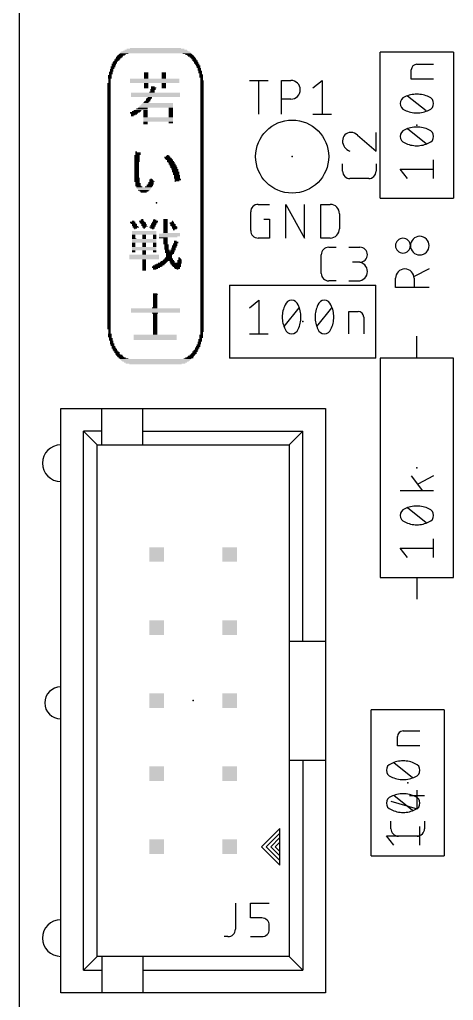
# Model space of a CAD drawing. Extents: x -7.6 to 60.9, y -11.6 to 79.9.
# Drawn here: x 0 to 15.08, y 8.15 to 42.25 of the extents above; entities that cross this region are included whole.
import ezdxf

# ---------------------------------------------------------------- set-up
doc = ezdxf.new("R2010")
doc.units = 0
for name, color, linetype in [('20', 30, 'CONTINUOUS'), ('21', 253, 'CONTINUOUS'), ('23', 7, 'CONTINUOUS'), ('25', 253, 'CONTINUOUS'), ('27', 253, 'CONTINUOUS'), ('51', 253, 'CONTINUOUS')]:
    doc.layers.add(name, color=color, linetype=linetype)

# ---------------------------------------------------------------- blocks, each defined once
blk = doc.blocks.new('RECT')
blk.add_solid([(-0.5, -0.5), (0.5, -0.5), (-0.5, 0.5), (0.5, 0.5)])

msp = doc.modelspace()

# ---------------------------------------------------------------- linework, layer by layer
at = {"layer": '20'}
msp.add_line((0, 1), (0, 54), dxfattribs=at)
at = {"layer": '21'}
for p, q in [((12.5412, 36.0363), (12.5412, 41.1163)), ((15.0813, 41.1163), (12.5412, 41.1163)), ((15.0813, 41.1163), (15.0813, 36.0363)), ((8.2942, 35.8255), (8.6837, 35.8255)), ((9.2537, 34.657), (9.2537, 35.8255)), ((9.2537, 35.8255), (9.9029, 34.657)), ((9.9029, 34.657), (9.9029, 35.8255)), ((10.4729, 34.657), (10.4729, 35.8255)), ((10.4729, 35.8255), (10.7975, 35.8255)), ((12.5412, 36.0363), (15.0813, 36.0363)), ((8.0346, 34.9167), (8.0346, 35.5658)), ((11.1221, 35.5009), (11.1221, 34.9816)), ((8.4889, 35.3062), (8.6837, 35.3062)), ((8.6837, 35.3062), (8.6837, 34.657)), ((8.6837, 34.657), (8.2942, 34.657)), ((10.7975, 34.657), (10.4729, 34.657)), ((7.3025, 33.02), (12.3825, 33.02)), ((7.3025, 33.02), (7.3025, 30.48)), ((12.3825, 30.48), (12.3825, 33.02)), ((13.8113, 30.48), (13.8113, 31.242)), ((12.3825, 30.48), (7.3025, 30.48)), ((12.5412, 30.48), (12.5412, 22.86)), ((15.0813, 30.48), (12.5412, 30.48)), ((15.0813, 22.86), (15.0813, 30.48)), ((1.4287, 8.4138), (1.4287, 28.7338)), ((1.4287, 28.7338), (2.8575, 28.7338)), ((2.8575, 28.7338), (4.2862, 28.7338)), ((2.8575, 27.9401), (2.8575, 28.7338)), ((4.2862, 28.7338), (10.6363, 28.7338)), ((4.2862, 27.9401), (4.2862, 28.7338)), ((10.6363, 28.7338), (10.6363, 20.6376)), ((2.2225, 9.2074), (2.2225, 27.9401)), ((2.8575, 27.9401), (2.2225, 27.9401)), ((2.6987, 27.4638), (2.2225, 27.9401)), ((2.8575, 27.4638), (2.8575, 27.9401)), ((4.2862, 27.4638), (4.2862, 27.9401)), ((4.2862, 27.9401), (9.8425, 27.9401)), ((9.3663, 27.4638), (9.8425, 27.9401)), ((9.8425, 20.6376), (9.8425, 27.9401)), ((2.6987, 9.6837), (2.6987, 27.4638)), ((2.6987, 27.4638), (2.8575, 27.4638)), ((2.8575, 27.4638), (4.2862, 27.4638)), ((4.2862, 27.4638), (9.3663, 27.4638)), ((9.3663, 27.4638), (9.3663, 20.6376)), ((12.5412, 22.86), (15.0813, 22.86)), ((13.8113, 22.86), (13.8113, 22.098)), ((9.3663, 20.6376), (9.3663, 16.5099)), ((9.3663, 20.6376), (9.8425, 20.6376)), ((9.8425, 20.6376), (10.6363, 20.6376)), ((10.6363, 20.6376), (10.6363, 16.5099)), ((12.2238, 13.1763), (12.2238, 18.2563)), ((14.7637, 18.2563), (12.2238, 18.2563)), ((14.7637, 18.2563), (14.7637, 13.1763)), ((9.3663, 16.5099), (9.3663, 9.6837)), ((9.3663, 16.5099), (9.8425, 16.5099)), ((9.8425, 16.5099), (10.6363, 16.5099)), ((9.8425, 16.5099), (9.8425, 9.2074)), ((10.6363, 16.5099), (10.6363, 8.4138)), ((9.0487, 14.1288), (8.4137, 13.4938)), ((9.0487, 13.97), (9.0487, 14.1288)), ((9.0487, 13.97), (8.5725, 13.4938)), ((9.0487, 13.8113), (8.7312, 13.4938)), ((9.0487, 13.6524), (8.89, 13.4938)), ((9.0487, 13.8113), (9.0487, 13.97)), ((9.0487, 13.6524), (9.0487, 13.8113)), ((9.0487, 13.335), (9.0487, 13.6524)), ((8.4137, 13.4938), (9.0487, 12.8588)), ((8.5725, 13.4938), (9.0487, 13.0175)), ((8.7312, 13.4938), (9.0487, 13.1763)), ((8.89, 13.4938), (9.0487, 13.335)), ((9.0487, 13.1763), (9.0487, 13.335)), ((9.0487, 13.0175), (9.0487, 13.1763)), ((9.0487, 12.8588), (9.0487, 13.0175)), ((12.2238, 13.1763), (14.7637, 13.1763)), ((2.2225, 9.2074), (2.6987, 9.6837)), ((2.8575, 9.6837), (2.6987, 9.6837)), ((4.2862, 9.6837), (2.8575, 9.6837)), ((2.8575, 9.6837), (2.8575, 9.2074)), ((9.3663, 9.6837), (4.2862, 9.6837)), ((4.2862, 9.6837), (4.2862, 9.2074)), ((9.8425, 9.2074), (9.3663, 9.6837)), ((2.2225, 9.2074), (2.8575, 9.2074)), ((2.8575, 9.2074), (2.8575, 8.4138)), ((4.2862, 9.2074), (4.2862, 8.4138)), ((4.2862, 9.2074), (9.8425, 9.2074)), ((2.8575, 8.4138), (1.4287, 8.4138)), ((4.2862, 8.4138), (2.8575, 8.4138)), ((10.6363, 8.4138), (4.2862, 8.4138))]:
    msp.add_line(p, q, dxfattribs=at)
for centre, radius, start, end in [((8.2942, 35.5658), 0.2596, 90.0007, 180), ((10.7975, 35.5009), 0.3246, 0, 90), ((8.2942, 34.9167), 0.2596, 180, 270), ((10.7975, 34.9816), 0.3246, 269.9994, 0), ((1.4287, 26.8288), 0.635, 90, 270), ((1.4287, 18.4944), 0.5556, 90, 270), ((1.4287, 10.3187), 0.635, 90, 270)]:
    msp.add_arc(centre, radius, start, end, dxfattribs=at)
at = {"layer": '23'}
for p in [(13.8113, 38.5763), (9.4763, 37.4875), (4.7625, 35.8775), (9.8425, 31.75), (13.8113, 26.67), (6.0325, 18.5738), (13.4938, 15.7163)]:
    msp.add_point(p, dxfattribs=at)
at = {"layer": '25'}
for p, q in [((7.987, 40.1354), (8.6362, 40.1354)), ((8.3116, 38.9671), (8.3116, 40.1354)), ((9.1089, 38.9671), (9.1089, 40.1354)), ((9.1089, 40.1354), (9.4334, 40.1354)), ((10.1968, 39.8758), (10.5214, 40.1354)), ((10.5214, 40.1354), (10.5214, 38.9671)), ((9.4334, 39.4863), (9.1089, 39.4863)), ((10.1968, 38.9671), (10.846, 38.9671)), ((11.7463, 38.2296), (12.3955, 37.6779)), ((12.3955, 37.6779), (12.3955, 38.327)), ((11.2271, 36.9817), (11.2271, 37.2413)), ((12.3955, 37.2413), (12.3955, 36.9817)), ((12.1358, 36.7221), (11.4867, 36.7221)), ((10.7479, 34.3342), (11.0076, 34.3342)), ((11.4441, 34.3342), (11.8336, 34.3342)), ((10.4883, 33.4254), (10.4883, 34.0746)), ((11.8336, 33.8149), (11.5739, 33.8149)), ((14.2367, 33.5798), (13.7174, 33.3202)), ((11.0076, 33.1658), (10.7479, 33.1658)), ((11.4441, 33.1658), (11.7687, 33.1658)), ((13.0683, 32.9307), (13.0683, 33.2553)), ((13.7174, 33.2553), (13.7174, 32.9307)), ((14.2367, 32.9307), (13.0683, 32.9307)), ((13.8183, 14.8179), (13.8183, 15.467)), ((12.9096, 15.0775), (13.8183, 14.8179)), ((13.5587, 15.2722), (14.078, 15.2722)), ((12.9096, 14.1217), (12.9096, 14.3813)), ((14.078, 14.3813), (14.078, 14.1217)), ((13.8183, 13.862), (13.1692, 13.862)), ((7.5041, 11.538), (7.5041, 10.6292)), ((8.0314, 11.0187), (8.0314, 11.538)), ((8.0314, 11.538), (8.6805, 11.538)), ((8.4209, 11.0187), (8.0314, 11.0187)), ((8.6805, 10.6292), (8.6805, 10.759)), ((7.2444, 10.3696), (7.1146, 10.3696)), ((8.0314, 10.3696), (8.4209, 10.3696))]:
    msp.add_line(p, q, dxfattribs=at)
msp.add_circle((9.4763, 37.4875), 1.27, dxfattribs=at)
for centre, radius, start, end in [((9.4334, 39.8109), 0.3246, 270, 90), ((11.5191, 38.0349), 0.2921, 90, 180), ((11.5191, 38.0132), 0.3137, 43.6034, 90.0002), ((11.6023, 38.0349), 0.3753, 180.0001, 252.0554), ((11.4867, 36.9817), 0.2596, 180.0014, 270), ((12.1358, 36.9817), 0.2596, 270, 0), ((13.3279, 34.3909), 0.2596, 90, 270), ((13.3279, 34.3909), 0.2596, 270, 90), ((13.9121, 34.3909), 0.3246, 90, 270), ((13.9121, 34.3909), 0.3246, 270, 90), ((10.7479, 34.0746), 0.2596, 90.0007, 180), ((11.8336, 34.0746), 0.2596, 270, 90), ((11.7687, 33.4904), 0.3246, 270, 90), ((10.7479, 33.4254), 0.2596, 180, 270), ((13.3929, 33.2553), 0.3246, 0, 180), ((13.1692, 14.1217), 0.2596, 180.0014, 270), ((13.8183, 14.1217), 0.2596, 270, 0), ((8.4209, 10.759), 0.2596, 0, 90), ((7.2444, 10.6292), 0.2596, 270, 0), ((8.4209, 10.6292), 0.2596, 270, 0)]:
    msp.add_arc(centre, radius, start, end, dxfattribs=at)
at = {"layer": '27'}
for p, q in [((13.8113, 40.6971), (14.3955, 40.6971)), ((13.6165, 40.1779), (13.6165, 40.5024)), ((14.3955, 40.1779), (13.6165, 40.1779)), ((14.1358, 39.073), (13.4867, 39.5922)), ((14.1358, 37.93), (13.4867, 38.4492)), ((14.3955, 36.7221), (14.3955, 37.3712)), ((13.4867, 36.7221), (13.2271, 37.0466)), ((13.2271, 37.0466), (14.3955, 37.0466)), ((7.9883, 32.2333), (8.3129, 32.493)), ((8.3129, 32.493), (8.3129, 31.3246)), ((9.1962, 31.5842), (9.7155, 32.2333)), ((10.3392, 31.5842), (10.8585, 32.2333)), ((11.4441, 31.3246), (11.4441, 32.1035)), ((11.4441, 32.1035), (11.7687, 32.1035)), ((11.9634, 31.9088), (11.9634, 31.3246)), ((7.9883, 31.3246), (8.6374, 31.3246)), ((13.6165, 26.3914), (14.006, 25.8722)), ((14.3955, 26.3914), (13.8437, 26.0993)), ((14.3955, 25.8722), (13.2271, 25.8722)), ((14.1358, 24.7537), (13.4867, 25.273)), ((13.4867, 23.5458), (13.2271, 23.8704)), ((13.2271, 23.8704), (14.3955, 23.8704)), ((14.3955, 23.5458), (14.3955, 24.1949)), ((13.335, 17.5196), (13.9192, 17.5196)), ((13.1403, 17.0004), (13.1403, 17.3249)), ((13.9192, 17.0004), (13.1403, 17.0004)), ((13.6596, 15.8955), (13.0104, 16.4147)), ((13.6596, 14.7525), (13.0104, 15.2717)), ((13.9192, 13.5446), (13.9192, 14.1937)), ((13.0104, 13.5446), (12.7508, 13.8691)), ((12.7508, 13.8691), (13.9192, 13.8691))]:
    msp.add_line(p, q, dxfattribs=at)
for centre, radius, start, end in [((13.8113, 40.5024), 0.1947, 90.0009, 180), ((13.4672, 39.3326), 0.2402, 108.924, 180.0001), ((13.8113, 38.6943), 0.9629, 90.0001, 115.9889), ((13.8113, 38.6943), 0.9629, 64.0112, 90), ((14.1553, 39.3326), 0.2402, 0, 71.0747), ((13.4672, 39.3326), 0.2402, 180, 251.0758), ((14.1553, 39.3326), 0.2402, 288.9254, 359.9998), ((13.8113, 39.9709), 0.9629, 244.0111, 269.9999), ((13.8113, 39.9709), 0.9629, 270, 295.9888), ((13.4672, 38.1896), 0.2402, 108.924, 180.0001), ((13.4672, 38.1896), 0.2402, 180, 251.0758), ((13.8113, 37.5513), 0.9629, 90.0001, 115.9889), ((13.8113, 37.5513), 0.9629, 64.0112, 90), ((14.1553, 38.1896), 0.2402, 0, 71.0747), ((14.1553, 38.1896), 0.2402, 288.9254, 359.9998), ((13.8113, 38.8279), 0.9629, 244.0111, 269.9999), ((13.8113, 38.8279), 0.9629, 270, 295.9888), ((9.4558, 32.2528), 0.2402, 90, 161.0751), ((9.4558, 32.2528), 0.2402, 18.9248, 90.0002), ((10.5988, 32.2528), 0.2402, 90, 161.0751), ((10.5988, 32.2528), 0.2402, 18.9248, 90.0002), ((10.0941, 31.9088), 0.9628, 154.0109, 180.0001), ((8.8176, 31.9088), 0.9629, 359.9999, 25.9891), ((11.2371, 31.9088), 0.9628, 154.0109, 180.0001), ((9.9606, 31.9088), 0.9629, 359.9999, 25.9891), ((11.7687, 31.9087), 0.1947, 0.0009, 90), ((10.0942, 31.9088), 0.9629, 180, 205.9888), ((8.8175, 31.9088), 0.9629, 334.0112, 360), ((11.2372, 31.9088), 0.9629, 180, 205.9888), ((9.9605, 31.9088), 0.9629, 334.0112, 360), ((9.4558, 31.5647), 0.2402, 198.9254, 269.9998), ((9.4558, 31.5647), 0.2402, 270, 341.0747), ((10.5988, 31.5647), 0.2402, 198.9254, 269.9998), ((10.5988, 31.5647), 0.2402, 270, 341.0747), ((13.4672, 25.0134), 0.2402, 108.924, 180.0001), ((13.8113, 24.375), 0.9629, 90.0001, 115.9889), ((13.8113, 24.375), 0.9629, 64.0112, 90), ((14.1553, 25.0134), 0.2402, 0, 71.0747), ((13.4672, 25.0134), 0.2402, 180, 251.0758), ((14.1553, 25.0134), 0.2402, 288.9254, 359.9998), ((13.8113, 25.6517), 0.9629, 244.0111, 269.9999), ((13.8113, 25.6517), 0.9629, 270, 295.9888), ((13.335, 17.3249), 0.1947, 90.0009, 180), ((12.991, 16.1551), 0.2402, 108.924, 180.0001), ((13.335, 15.5168), 0.9629, 90.0001, 115.9889), ((13.335, 15.5168), 0.9629, 64.0112, 90), ((13.679, 16.1551), 0.2402, 0, 71.0747), ((12.991, 16.1551), 0.2402, 180, 251.0758), ((13.679, 16.1551), 0.2402, 288.9254, 359.9998), ((13.335, 16.7934), 0.9629, 244.0111, 269.9999), ((13.335, 16.7934), 0.9629, 270, 295.9888), ((12.991, 15.0121), 0.2402, 108.924, 180.0001), ((12.991, 15.0121), 0.2402, 180, 251.0758), ((13.335, 14.3738), 0.9629, 90.0001, 115.9889), ((13.335, 14.3738), 0.9629, 64.0112, 90), ((13.679, 15.0121), 0.2402, 0, 71.0747), ((13.679, 15.0121), 0.2402, 288.9254, 359.9998), ((13.335, 15.6504), 0.9629, 244.0111, 269.9999), ((13.335, 15.6504), 0.9629, 270, 295.9888)]:
    msp.add_arc(centre, radius, start, end, dxfattribs=at)

# ---------------------------------------------------------------- block references
at = {"layer": '21', "yscale": 0.0305}
for p, xscale in [((4.7247, 41.2503), 1.7678), ((3.4598, 40.9455), 0.2134), ((3.4445, 40.915), 0.1829), ((3.4903, 40.976), 0.2134), ((3.536, 41.0065), 0.2438), ((3.5665, 41.0369), 0.2438), ((3.6274, 41.0674), 0.3048), ((4.7247, 41.0979), 2.4384), ((4.7247, 41.1284), 2.3774), ((4.7247, 41.1589), 2.2555), ((4.7399, 41.1893), 2.1641), ((4.7247, 41.2198), 2.0117), ((5.822, 41.0674), 0.3048), ((5.8829, 41.0369), 0.2438), ((5.9287, 41.0065), 0.2134), ((5.9591, 40.976), 0.2134), ((6.0049, 40.9455), 0.1829), ((6.0353, 40.915), 0.1829), ((3.2464, 40.6102), 0.1524), ((3.2312, 40.5797), 0.1219), ((3.2769, 40.7017), 0.1524), ((3.2769, 40.6712), 0.1524), ((3.2617, 40.6407), 0.1219), ((3.3074, 40.7626), 0.1524), ((3.3074, 40.7321), 0.1524), ((3.3379, 40.7931), 0.1524), ((3.3836, 40.8541), 0.1829), ((3.3683, 40.8236), 0.1524), ((3.4141, 40.8845), 0.1829), ((6.0506, 40.8845), 0.1524), ((6.0811, 40.8541), 0.1524), ((6.0963, 40.8236), 0.1829), ((6.1115, 40.7931), 0.1524), ((6.142, 40.7626), 0.1524), ((6.142, 40.7321), 0.1524), ((6.1725, 40.7017), 0.1524), ((6.1877, 40.6712), 0.1219), ((6.203, 40.6407), 0.1524), ((6.2182, 40.6102), 0.1219), ((6.2182, 40.5797), 0.1219), ((3.1397, 40.3054), 0.1219), ((3.1397, 40.2749), 0.1219), ((3.1397, 40.2445), 0.1219), ((3.1702, 40.4273), 0.1219), ((3.1702, 40.3969), 0.1219), ((3.1702, 40.3664), 0.1219), ((3.155, 40.3359), 0.0914), ((3.2007, 40.5188), 0.1219), ((3.2007, 40.4883), 0.1219), ((3.2007, 40.4578), 0.1219), ((3.2312, 40.5493), 0.1219), ((4.4047, 40.3969), 0.1524), ((4.4047, 40.3664), 0.1524), ((4.4047, 40.3359), 0.1524), ((4.4047, 40.3054), 0.1524), ((4.4047, 40.2749), 0.1524), ((4.4047, 40.2445), 0.1524), ((5.0143, 40.3969), 0.1524), ((5.0143, 40.3664), 0.1524), ((5.0143, 40.3359), 0.1524), ((5.0143, 40.3054), 0.1524), ((5.0143, 40.2749), 0.1524), ((5.0143, 40.2445), 0.1524), ((6.2487, 40.5493), 0.1219), ((6.2487, 40.5188), 0.1219), ((6.2487, 40.4883), 0.1219), ((6.2792, 40.4578), 0.1219), ((6.2792, 40.4273), 0.1219), ((6.2792, 40.3969), 0.1219), ((6.2944, 40.3664), 0.0914), ((6.3097, 40.3359), 0.1219), ((6.3097, 40.3054), 0.1219), ((6.3097, 40.2749), 0.1219), ((6.3097, 40.2445), 0.1219), ((3.1093, 40.0311), 0.1219), ((3.1093, 40.0006), 0.1219), ((3.1093, 39.9701), 0.1219), ((3.1093, 39.9397), 0.1219), ((3.1093, 39.9092), 0.1219), ((3.1093, 39.8787), 0.1219), ((3.1397, 40.214), 0.1219), ((3.1245, 40.1835), 0.0914), ((3.1245, 40.153), 0.0914), ((3.1245, 40.1225), 0.0914), ((3.1245, 40.0921), 0.0914), ((3.1245, 40.0616), 0.0914), ((4.6942, 40.1835), 1.7069), ((4.6942, 40.153), 1.7069), ((4.6942, 40.1225), 1.7069), ((4.6942, 40.0921), 1.7069), ((4.6942, 40.0616), 1.7069), ((4.4047, 40.214), 0.1524), ((4.4047, 40.0311), 0.1524), ((4.4047, 40.0006), 0.1524), ((4.4047, 39.9701), 0.1524), ((4.4047, 39.9397), 0.1524), ((4.4047, 39.9092), 0.1524), ((4.4047, 39.8787), 0.1524), ((4.6637, 39.8787), 0.1829), ((4.6333, 39.9092), 0.1219), ((5.0143, 40.214), 0.1524), ((5.0143, 40.0311), 0.1524), ((5.0143, 40.0006), 0.1524), ((5.0143, 39.9701), 0.1524), ((5.0143, 39.9397), 0.1524), ((5.0143, 39.9092), 0.1524), ((5.0143, 39.8787), 0.1524), ((6.3401, 40.1225), 0.1219), ((6.3401, 40.0921), 0.1219), ((6.3401, 40.0616), 0.1219), ((6.3401, 40.0311), 0.1219), ((6.3401, 40.0006), 0.1219), ((6.3401, 39.9701), 0.1219), ((6.3401, 39.9397), 0.1219), ((6.3401, 39.9092), 0.1219), ((6.3401, 39.8787), 0.1219), ((6.3249, 40.214), 0.0914), ((6.3249, 40.1835), 0.0914), ((6.3249, 40.153), 0.0914), ((3.1093, 39.8482), 0.1219), ((3.1093, 39.8177), 0.1219), ((3.1093, 39.7873), 0.1219), ((3.1093, 39.7568), 0.1219), ((3.1093, 39.7263), 0.1219), ((3.1093, 39.6958), 0.1219), ((3.1093, 39.6653), 0.1219), ((3.1093, 39.6349), 0.1219), ((3.1093, 39.6044), 0.1219), ((3.1093, 39.5739), 0.1219), ((3.1093, 39.5434), 0.1219), ((4.7247, 39.6958), 1.7069), ((4.7247, 39.6653), 1.7069), ((4.7247, 39.6349), 1.7069), ((4.7247, 39.6044), 1.7069), ((4.7247, 39.5739), 1.7069), ((4.5266, 39.5434), 0.1524), ((4.6028, 39.7263), 0.1829), ((4.618, 39.7873), 0.1524), ((4.618, 39.7568), 0.1524), ((4.6333, 39.8177), 0.1829), ((4.6485, 39.8482), 0.1524), ((6.3401, 39.8482), 0.1219), ((6.3401, 39.8177), 0.1219), ((6.3401, 39.7873), 0.1219), ((6.3401, 39.7568), 0.1219), ((6.3401, 39.7263), 0.1219), ((6.3401, 39.6958), 0.1219), ((6.3401, 39.6653), 0.1219), ((6.3401, 39.6349), 0.1219), ((6.3401, 39.6044), 0.1219), ((6.3401, 39.5739), 0.1219), ((6.3401, 39.5434), 0.1219), ((3.1093, 39.5129), 0.1219), ((3.1093, 39.4825), 0.1219), ((3.1093, 39.452), 0.1219), ((3.1093, 39.4215), 0.1219), ((3.1093, 39.391), 0.1219), ((3.1093, 39.3605), 0.1219), ((3.1093, 39.3301), 0.1219), ((3.1093, 39.2996), 0.1219), ((3.1093, 39.2691), 0.1219), ((3.1093, 39.2386), 0.1219), ((3.1093, 39.2081), 0.1219), ((4.7399, 39.2081), 1.1887), ((4.7552, 39.2386), 1.1582), ((4.7704, 39.2691), 1.1278), ((4.7857, 39.2996), 1.0973), ((4.8009, 39.3301), 1.0668), ((4.3894, 39.3605), 0.1829), ((4.4199, 39.391), 0.1829), ((4.4504, 39.4215), 0.1829), ((4.4656, 39.452), 0.1524), ((4.4809, 39.4825), 0.1829), ((4.5113, 39.5129), 0.1829), ((6.3401, 39.5129), 0.1219), ((6.3401, 39.4825), 0.1219), ((6.3401, 39.452), 0.1219), ((6.3401, 39.4215), 0.1219), ((6.3401, 39.391), 0.1219), ((6.3401, 39.3605), 0.1219), ((6.3401, 39.3301), 0.1219), ((6.3401, 39.2996), 0.1219), ((6.3401, 39.2691), 0.1219), ((6.3401, 39.2386), 0.1219), ((6.3401, 39.2081), 0.1219), ((3.1093, 39.1777), 0.1219), ((3.1093, 39.1472), 0.1219), ((3.1093, 39.1167), 0.1219), ((3.1093, 39.0862), 0.1219), ((3.1093, 39.0557), 0.1219), ((3.1093, 39.0253), 0.1219), ((3.1093, 38.9948), 0.1219), ((3.1093, 38.9643), 0.1219), ((3.1093, 38.9338), 0.1219), ((3.1093, 38.9033), 0.1219), ((3.1093, 38.8729), 0.1219), ((4.0084, 39.0253), 0.3353), ((3.9779, 38.9948), 0.2743), ((3.9779, 38.9643), 0.2134), ((3.9475, 38.9338), 0.1524), ((3.917, 38.9033), 0.0914), ((4.0541, 39.0557), 0.3048), ((4.0999, 39.0862), 0.2743), ((4.237, 39.1167), 0.4267), ((4.2523, 39.1472), 0.3962), ((4.2827, 39.1777), 0.3353), ((4.3742, 39.0862), 0.1524), ((4.3742, 39.0557), 0.1524), ((4.3742, 39.0253), 0.1524), ((4.3742, 38.9948), 0.1524), ((4.3742, 38.9643), 0.1524), ((4.3742, 38.9338), 0.1524), ((4.3742, 38.9033), 0.1524), ((4.3742, 38.8729), 0.1524), ((5.2581, 39.1777), 0.1524), ((5.2581, 39.1472), 0.1524), ((5.2581, 39.1167), 0.1524), ((5.2581, 39.0862), 0.1524), ((5.2581, 39.0557), 0.1524), ((5.2581, 39.0253), 0.1524), ((5.2581, 38.9948), 0.1524), ((5.2581, 38.9643), 0.1524), ((5.2581, 38.9338), 0.1524), ((5.2581, 38.9033), 0.1524), ((5.2581, 38.8729), 0.1524), ((6.3401, 39.1777), 0.1219), ((6.3401, 39.1472), 0.1219), ((6.3401, 39.1167), 0.1219), ((6.3401, 39.0862), 0.1219), ((6.3401, 39.0557), 0.1219), ((6.3401, 39.0253), 0.1219), ((6.3401, 38.9948), 0.1219), ((6.3401, 38.9643), 0.1219), ((6.3401, 38.9338), 0.1219), ((6.3401, 38.9033), 0.1219), ((6.3401, 38.8729), 0.1219), ((3.1093, 38.8424), 0.1219), ((3.1093, 38.8119), 0.1219), ((3.1093, 38.7814), 0.1219), ((3.1093, 38.7509), 0.1219), ((3.1093, 38.7205), 0.1219), ((3.1093, 38.69), 0.1219), ((3.1093, 38.6595), 0.1219), ((3.1093, 38.629), 0.1219), ((3.1093, 38.5985), 0.1219), ((3.1093, 38.5681), 0.1219), ((3.1093, 38.5376), 0.1219), ((4.8161, 38.8424), 1.0363), ((4.8161, 38.8119), 1.0363), ((4.8161, 38.7814), 1.0363), ((4.8161, 38.7509), 1.0363), ((4.8161, 38.7205), 1.0363), ((4.3742, 38.69), 0.1524), ((4.3742, 38.6595), 0.1524), ((4.3742, 38.629), 0.1524), ((5.2581, 38.69), 0.1524), ((5.2581, 38.6595), 0.1524), ((6.3401, 38.8424), 0.1219), ((6.3401, 38.8119), 0.1219), ((6.3401, 38.7814), 0.1219), ((6.3401, 38.7509), 0.1219), ((6.3401, 38.7205), 0.1219), ((6.3401, 38.69), 0.1219), ((6.3401, 38.6595), 0.1219), ((6.3401, 38.629), 0.1219), ((6.3401, 38.5985), 0.1219), ((6.3401, 38.5681), 0.1219), ((6.3401, 38.5376), 0.1219), ((3.1093, 38.5071), 0.1219), ((3.1093, 38.4766), 0.1219), ((3.1093, 38.4461), 0.1219), ((3.1093, 38.4157), 0.1219), ((3.1093, 38.3852), 0.1219), ((3.1093, 38.3547), 0.1219), ((3.1093, 38.3242), 0.1219), ((3.1093, 38.2937), 0.1219), ((3.1093, 38.2633), 0.1219), ((3.1093, 38.2328), 0.1219), ((3.1093, 38.2023), 0.1219), ((6.3401, 38.5071), 0.1219), ((6.3401, 38.4766), 0.1219), ((6.3401, 38.4461), 0.1219), ((6.3401, 38.4157), 0.1219), ((6.3401, 38.3852), 0.1219), ((6.3401, 38.3547), 0.1219), ((6.3401, 38.3242), 0.1219), ((6.3401, 38.2937), 0.1219), ((6.3401, 38.2633), 0.1219), ((6.3401, 38.2328), 0.1219), ((6.3401, 38.2023), 0.1219), ((3.1093, 38.1718), 0.1219), ((3.1093, 38.1413), 0.1219), ((3.1093, 38.1109), 0.1219), ((3.1093, 38.0804), 0.1219), ((3.1093, 38.0499), 0.1219), ((3.1093, 38.0194), 0.1219), ((3.1093, 37.9889), 0.1219), ((3.1093, 37.9585), 0.1219), ((3.1093, 37.928), 0.1219), ((3.1093, 37.8975), 0.1219), ((3.1093, 37.867), 0.1219), ((3.1093, 37.8365), 0.1219), ((6.3401, 38.1718), 0.1219), ((6.3401, 38.1413), 0.1219), ((6.3401, 38.1109), 0.1219), ((6.3401, 38.0804), 0.1219), ((6.3401, 38.0499), 0.1219), ((6.3401, 38.0194), 0.1219), ((6.3401, 37.9889), 0.1219), ((6.3401, 37.9585), 0.1219), ((6.3401, 37.928), 0.1219), ((6.3401, 37.8975), 0.1219), ((6.3401, 37.867), 0.1219), ((6.3401, 37.8365), 0.1219), ((3.1093, 37.8061), 0.1219), ((3.1093, 37.7756), 0.1219), ((3.1093, 37.7451), 0.1219), ((3.1093, 37.7146), 0.1219), ((3.1093, 37.6841), 0.1219), ((3.1093, 37.6537), 0.1219), ((3.1093, 37.6232), 0.1219), ((3.1093, 37.5927), 0.1219), ((3.1093, 37.5622), 0.1219), ((3.1093, 37.5317), 0.1219), ((3.1093, 37.5013), 0.1219), ((4.0846, 37.5317), 0.1829), ((4.0846, 37.5013), 0.1829), ((4.0541, 37.6537), 0.061), ((4.1151, 37.6232), 0.1829), ((4.1151, 37.5927), 0.1829), ((4.1151, 37.5622), 0.1829), ((5.1514, 37.5013), 0.1219), ((5.1514, 37.5317), 0.061), ((6.3401, 37.8061), 0.1219), ((6.3401, 37.7756), 0.1219), ((6.3401, 37.7451), 0.1219), ((6.3401, 37.7146), 0.1219), ((6.3401, 37.6841), 0.1219), ((6.3401, 37.6537), 0.1219), ((6.3401, 37.6232), 0.1219), ((6.3401, 37.5927), 0.1219), ((6.3401, 37.5622), 0.1219), ((6.3401, 37.5317), 0.1219), ((6.3401, 37.5013), 0.1219), ((3.1093, 37.4708), 0.1219), ((3.1093, 37.4403), 0.1219), ((3.1093, 37.4098), 0.1219), ((3.1093, 37.3793), 0.1219), ((3.1093, 37.3489), 0.1219), ((3.1093, 37.3184), 0.1219), ((3.1093, 37.2879), 0.1219), ((3.1093, 37.2574), 0.1219), ((3.1093, 37.2269), 0.1219), ((3.1093, 37.1965), 0.1219), ((3.1093, 37.166), 0.1219), ((4.0846, 37.4708), 0.1829), ((4.0846, 37.4403), 0.1829), ((4.0846, 37.4098), 0.1829), ((4.0846, 37.3793), 0.1829), ((4.0846, 37.3489), 0.1829), ((4.0846, 37.3184), 0.1829), ((4.0694, 37.2879), 0.1524), ((4.0694, 37.2574), 0.1524), ((4.0694, 37.2269), 0.1524), ((4.0694, 37.1965), 0.1524), ((4.0694, 37.166), 0.1524), ((5.1362, 37.4708), 0.2134), ((5.1514, 37.4403), 0.2438), ((5.1819, 37.4098), 0.2438), ((5.2124, 37.3793), 0.2438), ((5.2276, 37.3489), 0.2134), ((5.2429, 37.3184), 0.2438), ((5.2733, 37.2879), 0.2438), ((5.2886, 37.2574), 0.2134), ((5.3038, 37.2269), 0.2438), ((5.3191, 37.1965), 0.2134), ((5.3343, 37.166), 0.2438), ((6.3401, 37.4708), 0.1219), ((6.3401, 37.4403), 0.1219), ((6.3401, 37.4098), 0.1219), ((6.3401, 37.3793), 0.1219), ((6.3401, 37.3489), 0.1219), ((6.3401, 37.3184), 0.1219), ((6.3401, 37.2879), 0.1219), ((6.3401, 37.2574), 0.1219), ((6.3401, 37.2269), 0.1219), ((6.3401, 37.1965), 0.1219), ((6.3401, 37.166), 0.1219), ((3.1093, 37.1355), 0.1219), ((3.1093, 37.105), 0.1219), ((3.1093, 37.0745), 0.1219), ((3.1093, 37.0441), 0.1219), ((3.1093, 37.0136), 0.1219), ((3.1093, 36.9831), 0.1219), ((3.1093, 36.9526), 0.1219), ((3.1093, 36.9221), 0.1219), ((3.1093, 36.8917), 0.1219), ((3.1093, 36.8612), 0.1219), ((3.1093, 36.8307), 0.1219), ((4.0694, 37.1355), 0.1524), ((4.0694, 37.105), 0.1524), ((4.0694, 37.0745), 0.1524), ((4.0694, 37.0441), 0.1524), ((4.0694, 37.0136), 0.1524), ((4.0694, 36.9831), 0.1524), ((4.0694, 36.9526), 0.1524), ((4.0694, 36.9221), 0.1524), ((4.0694, 36.8917), 0.1524), ((4.0694, 36.8612), 0.1524), ((4.0694, 36.8307), 0.1524), ((5.3495, 37.1355), 0.2134), ((5.3648, 37.105), 0.2438), ((5.38, 37.0745), 0.2134), ((5.3953, 37.0441), 0.2438), ((5.4105, 37.0136), 0.2134), ((5.4105, 36.9831), 0.2134), ((5.4257, 36.9526), 0.2438), ((5.441, 36.9221), 0.2134), ((5.441, 36.8917), 0.2134), ((5.441, 36.8612), 0.2134), ((5.4715, 36.8307), 0.2134), ((6.3401, 37.1355), 0.1219), ((6.3401, 37.105), 0.1219), ((6.3401, 37.0745), 0.1219), ((6.3401, 37.0441), 0.1219), ((6.3401, 37.0136), 0.1219), ((6.3401, 36.9831), 0.1219), ((6.3401, 36.9526), 0.1219), ((6.3401, 36.9221), 0.1219), ((6.3401, 36.8917), 0.1219), ((6.3401, 36.8612), 0.1219), ((6.3401, 36.8307), 0.1219), ((3.1093, 36.8002), 0.1219), ((3.1093, 36.7697), 0.1219), ((3.1093, 36.7393), 0.1219), ((3.1093, 36.7088), 0.1219), ((3.1093, 36.6783), 0.1219), ((3.1093, 36.6478), 0.1219), ((3.1093, 36.6173), 0.1219), ((3.1093, 36.5869), 0.1219), ((3.1093, 36.5564), 0.1219), ((3.1093, 36.5259), 0.1219), ((3.1093, 36.4954), 0.1219), ((4.0846, 36.7393), 0.1829), ((4.0846, 36.7088), 0.1829), ((4.0846, 36.6783), 0.1829), ((4.0846, 36.6478), 0.1829), ((4.0846, 36.6173), 0.1829), ((4.0694, 36.8002), 0.1524), ((4.0694, 36.7697), 0.1524), ((4.1151, 36.5564), 0.1829), ((4.1151, 36.5259), 0.1829), ((4.1151, 36.4954), 0.1829), ((4.0999, 36.5869), 0.1524), ((4.5266, 36.4954), 0.2134), ((4.5571, 36.5259), 0.2134), ((4.5723, 36.5869), 0.1829), ((4.5723, 36.5564), 0.1829), ((4.5875, 36.6478), 0.1524), ((4.5723, 36.6783), 0.1219), ((4.6028, 36.6173), 0.1829), ((4.5723, 36.7088), 0.061), ((5.4715, 36.8002), 0.2134), ((5.4715, 36.7697), 0.2134), ((5.4715, 36.7393), 0.2134), ((5.5019, 36.7088), 0.2134), ((5.5019, 36.6783), 0.2134), ((5.4105, 36.6173), 0.0305), ((5.4715, 36.6478), 0.1524), ((6.3401, 36.8002), 0.1219), ((6.3401, 36.7697), 0.1219), ((6.3401, 36.7393), 0.1219), ((6.3401, 36.7088), 0.1219), ((6.3401, 36.6783), 0.1219), ((6.3401, 36.6478), 0.1219), ((6.3401, 36.6173), 0.1219), ((6.3401, 36.5869), 0.1219), ((6.3401, 36.5564), 0.1219), ((6.3401, 36.5259), 0.1219), ((6.3401, 36.4954), 0.1219), ((3.1093, 36.4649), 0.1219), ((3.1093, 36.4345), 0.1219), ((3.1093, 36.404), 0.1219), ((3.1093, 36.3735), 0.1219), ((3.1093, 36.343), 0.1219), ((3.1093, 36.3125), 0.1219), ((3.1093, 36.2821), 0.1219), ((3.1093, 36.2516), 0.1219), ((3.1093, 36.2211), 0.1219), ((3.1093, 36.1906), 0.1219), ((3.1093, 36.1601), 0.1219), ((3.1093, 36.1297), 0.1219), ((4.1303, 36.4649), 0.2134), ((4.1608, 36.4345), 0.2134), ((4.3132, 36.404), 0.5182), ((4.3285, 36.3735), 0.4877), ((4.3285, 36.343), 0.4267), ((4.3132, 36.3125), 0.3962), ((4.3285, 36.2821), 0.3048), ((4.3132, 36.2516), 0.2134), ((4.4809, 36.4345), 0.2438), ((4.5266, 36.4649), 0.2134), ((6.3401, 36.4649), 0.1219), ((6.3401, 36.4345), 0.1219), ((6.3401, 36.404), 0.1219), ((6.3401, 36.3735), 0.1219), ((6.3401, 36.343), 0.1219), ((6.3401, 36.3125), 0.1219), ((6.3401, 36.2821), 0.1219), ((6.3401, 36.2516), 0.1219), ((6.3401, 36.2211), 0.1219), ((6.3401, 36.1906), 0.1219), ((6.3401, 36.1601), 0.1219), ((6.3401, 36.1297), 0.1219), ((3.1093, 36.0992), 0.1219), ((3.1093, 36.0687), 0.1219), ((3.1093, 36.0382), 0.1219), ((3.1093, 36.0077), 0.1219), ((3.1093, 35.9773), 0.1219), ((3.1093, 35.9468), 0.1219), ((3.1093, 35.9163), 0.1219), ((3.1093, 35.8858), 0.1219), ((3.1093, 35.8553), 0.1219), ((3.1093, 35.8249), 0.1219), ((3.1093, 35.7944), 0.1219), ((6.3401, 36.0992), 0.1219), ((6.3401, 36.0687), 0.1219), ((6.3401, 36.0382), 0.1219), ((6.3401, 36.0077), 0.1219), ((6.3401, 35.9773), 0.1219), ((6.3401, 35.9468), 0.1219), ((6.3401, 35.9163), 0.1219), ((6.3401, 35.8858), 0.1219), ((6.3401, 35.8553), 0.1219), ((6.3401, 35.8249), 0.1219), ((6.3401, 35.7944), 0.1219), ((3.1093, 35.7639), 0.1219), ((3.1093, 35.7334), 0.1219), ((3.1093, 35.7029), 0.1219), ((3.1093, 35.6725), 0.1219), ((3.1093, 35.642), 0.1219), ((3.1093, 35.6115), 0.1219), ((3.1093, 35.581), 0.1219), ((3.1093, 35.5505), 0.1219), ((3.1093, 35.5201), 0.1219), ((3.1093, 35.4896), 0.1219), ((3.1093, 35.4591), 0.1219), ((6.3401, 35.7639), 0.1219), ((6.3401, 35.7334), 0.1219), ((6.3401, 35.7029), 0.1219), ((6.3401, 35.6725), 0.1219), ((6.3401, 35.642), 0.1219), ((6.3401, 35.6115), 0.1219), ((6.3401, 35.581), 0.1219), ((6.3401, 35.5505), 0.1219), ((6.3401, 35.5201), 0.1219), ((6.3401, 35.4896), 0.1219), ((6.3401, 35.4591), 0.1219), ((3.1093, 35.4286), 0.1219), ((3.1093, 35.3981), 0.1219), ((3.1093, 35.3677), 0.1219), ((3.1093, 35.3372), 0.1219), ((3.1093, 35.3067), 0.1219), ((3.1093, 35.2762), 0.1219), ((3.1093, 35.2457), 0.1219), ((3.1093, 35.2153), 0.1219), ((3.1093, 35.1848), 0.1219), ((3.1093, 35.1543), 0.1219), ((3.1093, 35.1238), 0.1219), ((3.9322, 35.2153), 0.1829), ((3.9322, 35.1848), 0.1829), ((3.9627, 35.1543), 0.1829), ((3.9932, 35.1238), 0.1829), ((3.9475, 35.2457), 0.0914), ((4.237, 35.2457), 0.1829), ((4.2827, 35.1848), 0.2134), ((4.2675, 35.2153), 0.1829), ((4.2523, 35.2762), 0.0914), ((4.298, 35.1543), 0.1829), ((4.2675, 35.3067), 0.061), ((4.3285, 35.1238), 0.1829), ((4.6637, 35.1543), 0.1829), ((4.6637, 35.1238), 0.1829), ((4.7095, 35.2153), 0.2134), ((4.6942, 35.1848), 0.1829), ((4.6942, 35.2762), 0.1219), ((4.7247, 35.2457), 0.1829), ((4.679, 35.3067), 0.0305), ((5.0752, 35.3067), 0.1524), ((5.0752, 35.2762), 0.1524), ((5.0752, 35.2457), 0.1524), ((5.0752, 35.2153), 0.1524), ((5.0752, 35.1848), 0.1524), ((5.0752, 35.1543), 0.1524), ((5.0752, 35.1238), 0.1524), ((5.3038, 35.1543), 0.1829), ((5.2886, 35.1848), 0.1524), ((5.3343, 35.1238), 0.1829), ((5.3191, 35.2153), 0.0914), ((5.3191, 35.2457), 0.0305), ((6.3401, 35.4286), 0.1219), ((6.3401, 35.3981), 0.1219), ((6.3401, 35.3677), 0.1219), ((6.3401, 35.3372), 0.1219), ((6.3401, 35.3067), 0.1219), ((6.3401, 35.2762), 0.1219), ((6.3401, 35.2457), 0.1219), ((6.3401, 35.2153), 0.1219), ((6.3401, 35.1848), 0.1219), ((6.3401, 35.1543), 0.1219), ((6.3401, 35.1238), 0.1219), ((3.1093, 35.0933), 0.1219), ((3.1093, 35.0629), 0.1219), ((3.1093, 35.0324), 0.1219), ((3.1093, 35.0019), 0.1219), ((3.1093, 34.9714), 0.1219), ((3.1093, 34.9409), 0.1219), ((3.1093, 34.9105), 0.1219), ((3.1093, 34.88), 0.1219), ((3.1093, 34.8495), 0.1219), ((3.1093, 34.819), 0.1219), ((3.1093, 34.7885), 0.1219), ((3.9932, 35.0933), 0.1829), ((4.3285, 34.88), 0.8534), ((4.3285, 34.8495), 0.8534), ((4.3285, 34.819), 0.8534), ((4.3285, 34.7885), 0.8534), ((4.0237, 35.0629), 0.1829), ((4.0389, 35.0324), 0.2134), ((4.0237, 35.0019), 0.1219), ((4.0084, 34.9714), 0.0305), ((4.3285, 35.0933), 0.1829), ((4.3589, 35.0629), 0.1829), ((4.3285, 35.0324), 0.1219), ((4.3285, 35.0019), 0.061), ((4.6028, 35.0324), 0.1829), ((4.618, 35.0019), 0.1524), ((4.6333, 35.0933), 0.1829), ((4.6333, 35.0629), 0.1829), ((4.6333, 34.9714), 0.061), ((5.2124, 34.7885), 0.7315), ((5.2733, 34.819), 0.6096), ((5.0752, 35.0933), 0.1524), ((5.0752, 35.0629), 0.1524), ((5.0752, 35.0324), 0.1524), ((5.0752, 35.0019), 0.1524), ((5.0752, 34.9714), 0.1524), ((5.0752, 34.9409), 0.1524), ((5.0752, 34.9105), 0.1524), ((5.0752, 34.88), 0.1524), ((5.0752, 34.8495), 0.1524), ((5.3343, 35.0933), 0.1829), ((5.3648, 35.0629), 0.1829), ((5.3953, 35.0324), 0.1829), ((5.3953, 35.0019), 0.1829), ((5.3953, 34.9714), 0.1219), ((5.3648, 34.9409), 0.061), ((6.3401, 35.0933), 0.1219), ((6.3401, 35.0629), 0.1219), ((6.3401, 35.0324), 0.1219), ((6.3401, 35.0019), 0.1219), ((6.3401, 34.9714), 0.1219), ((6.3401, 34.9409), 0.1219), ((6.3401, 34.9105), 0.1219), ((6.3401, 34.88), 0.1219), ((6.3401, 34.8495), 0.1219), ((6.3401, 34.819), 0.1219), ((6.3401, 34.7885), 0.1219), ((3.1093, 34.7581), 0.1219), ((3.1093, 34.7276), 0.1219), ((3.1093, 34.6971), 0.1219), ((3.1093, 34.6666), 0.1219), ((3.1093, 34.6361), 0.1219), ((3.1093, 34.6057), 0.1219), ((3.1093, 34.5752), 0.1219), ((3.1093, 34.5447), 0.1219), ((3.1093, 34.5142), 0.1219), ((3.1093, 34.4837), 0.1219), ((3.1093, 34.4533), 0.1219), ((3.1093, 34.4228), 0.1219), ((3.9627, 34.7581), 0.1219), ((3.9627, 34.7276), 0.1219), ((3.9627, 34.6971), 0.1219), ((3.9627, 34.6666), 0.1219), ((3.9779, 34.6361), 0.1524), ((3.9627, 34.4837), 0.1219), ((3.9627, 34.4533), 0.1219), ((3.9627, 34.4228), 0.1219), ((4.3285, 34.6057), 0.8534), ((4.3285, 34.5752), 0.8534), ((4.3285, 34.5447), 0.8534), ((4.3285, 34.5142), 0.8534), ((4.3285, 34.7581), 0.1219), ((4.3285, 34.7276), 0.1219), ((4.3285, 34.6971), 0.1219), ((4.3285, 34.6666), 0.1219), ((4.3285, 34.6361), 0.1219), ((4.3285, 34.4837), 0.1219), ((4.3285, 34.4533), 0.1219), ((4.3285, 34.4228), 0.1219), ((4.6942, 34.7581), 0.1219), ((4.6942, 34.7276), 0.1219), ((4.6942, 34.6971), 0.1219), ((4.6942, 34.6666), 0.1219), ((4.6942, 34.6361), 0.1219), ((4.6942, 34.4837), 0.1219), ((4.6942, 34.4533), 0.1219), ((4.6942, 34.4228), 0.1219), ((5.2124, 34.7581), 0.7315), ((5.2124, 34.7276), 0.7315), ((5.1667, 34.6971), 0.6401), ((4.999, 34.6666), 0.3048), ((5.0752, 34.6361), 0.1524), ((5.0752, 34.6057), 0.1524), ((5.0752, 34.5752), 0.1524), ((5.0752, 34.5447), 0.1524), ((5.0752, 34.5142), 0.1524), ((5.0752, 34.4837), 0.1524), ((5.0752, 34.4533), 0.1524), ((5.1057, 34.4228), 0.1524), ((5.4105, 34.4533), 0.1524), ((5.4105, 34.4228), 0.1524), ((5.4105, 34.5447), 0.0914), ((5.441, 34.5142), 0.1524), ((5.441, 34.4837), 0.1524), ((6.3401, 34.7581), 0.1219), ((6.3401, 34.7276), 0.1219), ((6.3401, 34.6971), 0.1219), ((6.3401, 34.6666), 0.1219), ((6.3401, 34.6361), 0.1219), ((6.3401, 34.6057), 0.1219), ((6.3401, 34.5752), 0.1219), ((6.3401, 34.5447), 0.1219), ((6.3401, 34.5142), 0.1219), ((6.3401, 34.4837), 0.1219), ((6.3401, 34.4533), 0.1219), ((6.3401, 34.4228), 0.1219), ((3.1093, 34.3923), 0.1219), ((3.1093, 34.3618), 0.1219), ((3.1093, 34.3313), 0.1219), ((3.1093, 34.3009), 0.1219), ((3.1093, 34.2704), 0.1219), ((3.1093, 34.2399), 0.1219), ((3.1093, 34.2094), 0.1219), ((3.1093, 34.1789), 0.1219), ((3.1093, 34.1485), 0.1219), ((3.1093, 34.118), 0.1219), ((3.1093, 34.0875), 0.1219), ((3.9627, 34.3923), 0.1219), ((3.9627, 34.3618), 0.1219), ((3.9627, 34.2094), 0.1219), ((3.9627, 34.1789), 0.1219), ((4.3285, 34.3313), 0.8534), ((4.3285, 34.3009), 0.8534), ((4.3285, 34.2704), 0.8534), ((4.3285, 34.2399), 0.8534), ((4.3285, 34.3923), 0.1219), ((4.3285, 34.3618), 0.1219), ((4.3285, 34.2094), 0.1219), ((4.3285, 34.1789), 0.1219), ((4.3285, 34.1485), 0.1219), ((4.3285, 34.118), 0.1219), ((4.3285, 34.0875), 0.1219), ((4.6942, 34.3923), 0.1219), ((4.6942, 34.3618), 0.1219), ((4.6942, 34.2094), 0.1219), ((4.6942, 34.1789), 0.1219), ((5.1057, 34.3923), 0.1524), ((5.1057, 34.3618), 0.1524), ((5.1057, 34.3313), 0.1524), ((5.1057, 34.3009), 0.1524), ((5.1057, 34.2704), 0.1524), ((5.2276, 34.1789), 0.3353), ((5.1362, 34.2399), 0.1524), ((5.1362, 34.2094), 0.1524), ((5.2124, 34.1485), 0.3048), ((5.2276, 34.118), 0.2743), ((5.2124, 34.0875), 0.2438), ((5.3343, 34.2399), 0.1829), ((5.3191, 34.2094), 0.1524), ((5.3495, 34.3009), 0.1524), ((5.3495, 34.2704), 0.1524), ((5.3953, 34.3923), 0.1829), ((5.38, 34.3618), 0.1524), ((5.38, 34.3313), 0.1524), ((6.3401, 34.3923), 0.1219), ((6.3401, 34.3618), 0.1219), ((6.3401, 34.3313), 0.1219), ((6.3401, 34.3009), 0.1219), ((6.3401, 34.2704), 0.1219), ((6.3401, 34.2399), 0.1219), ((6.3401, 34.2094), 0.1219), ((6.3401, 34.1789), 0.1219), ((6.3401, 34.1485), 0.1219), ((6.3401, 34.118), 0.1219), ((6.3401, 34.0875), 0.1219), ((3.1093, 34.057), 0.1219), ((3.1093, 34.0265), 0.1219), ((3.1093, 33.9961), 0.1219), ((3.1093, 33.9656), 0.1219), ((3.1093, 33.9351), 0.1219), ((3.1093, 33.9046), 0.1219), ((3.1093, 33.8741), 0.1219), ((3.1093, 33.8437), 0.1219), ((3.1093, 33.8132), 0.1219), ((3.1093, 33.7827), 0.1219), ((3.1093, 33.7522), 0.1219), ((4.3285, 34.057), 1.0363), ((4.3285, 34.0265), 1.0363), ((4.3285, 33.9961), 1.0363), ((4.3285, 33.9656), 1.0363), ((4.3285, 33.9351), 1.0363), ((4.3285, 33.9046), 0.1219), ((4.3285, 33.8741), 0.1219), ((4.3285, 33.8437), 0.1219), ((4.3285, 33.8132), 0.1219), ((4.3285, 33.7827), 0.1219), ((4.3285, 33.7522), 0.1219), ((4.9076, 33.7522), 0.3048), ((4.9533, 33.7827), 0.2743), ((4.999, 33.8132), 0.2438), ((5.0295, 33.8437), 0.2438), ((5.1667, 33.8741), 0.3962), ((5.1667, 33.9046), 0.3353), ((5.1819, 33.9351), 0.3048), ((5.1819, 33.9656), 0.2438), ((5.1971, 34.057), 0.2134), ((5.1971, 34.0265), 0.2134), ((5.1971, 33.9961), 0.2134), ((5.3038, 33.8437), 0.1829), ((5.3038, 33.8132), 0.1829), ((5.4257, 33.7522), 0.3658), ((5.441, 33.7827), 0.3962), ((5.5629, 33.8741), 0.1524), ((5.5629, 33.8437), 0.1524), ((5.5629, 33.8132), 0.1524), ((5.5781, 33.9046), 0.1219), ((5.5477, 33.9656), 0.061), ((5.5629, 33.9351), 0.0914), ((6.3401, 34.057), 0.1219), ((6.3401, 34.0265), 0.1219), ((6.3401, 33.9961), 0.1219), ((6.3401, 33.9656), 0.1219), ((6.3401, 33.9351), 0.1219), ((6.3401, 33.9046), 0.1219), ((6.3401, 33.8741), 0.1219), ((6.3401, 33.8437), 0.1219), ((6.3401, 33.8132), 0.1219), ((6.3401, 33.7827), 0.1219), ((6.3401, 33.7522), 0.1219), ((3.1093, 33.7217), 0.1219), ((3.1093, 33.6913), 0.1219), ((3.1093, 33.6608), 0.1219), ((3.1093, 33.6303), 0.1219), ((3.1093, 33.5998), 0.1219), ((3.1093, 33.5693), 0.1219), ((3.1093, 33.5389), 0.1219), ((3.1093, 33.5084), 0.1219), ((3.1093, 33.4779), 0.1219), ((3.1093, 33.4474), 0.1219), ((3.1093, 33.4169), 0.1219), ((4.3285, 33.7217), 0.1219), ((4.3285, 33.6913), 0.1219), ((4.3285, 33.6608), 0.1219), ((4.3285, 33.6303), 0.1219), ((4.3285, 33.5998), 0.1219), ((4.3285, 33.5693), 0.1219), ((4.3285, 33.5389), 0.1219), ((4.7399, 33.6303), 0.2743), ((4.7704, 33.6608), 0.3353), ((4.8009, 33.6913), 0.3353), ((4.7247, 33.5998), 0.1829), ((4.6942, 33.5693), 0.1219), ((4.8619, 33.7217), 0.3353), ((5.441, 33.7217), 0.3353), ((5.4562, 33.6913), 0.3048), ((5.4715, 33.6608), 0.2743), ((5.4715, 33.6303), 0.2134), ((5.4867, 33.5998), 0.1829), ((5.4867, 33.5693), 0.061), ((6.3401, 33.7217), 0.1219), ((6.3401, 33.6913), 0.1219), ((6.3401, 33.6608), 0.1219), ((6.3401, 33.6303), 0.1219), ((6.3401, 33.5998), 0.1219), ((6.3401, 33.5693), 0.1219), ((6.3401, 33.5389), 0.1219), ((6.3401, 33.5084), 0.1219), ((6.3401, 33.4779), 0.1219), ((6.3401, 33.4474), 0.1219), ((6.3401, 33.4169), 0.1219), ((3.1093, 33.3865), 0.1219), ((3.1093, 33.356), 0.1219), ((3.1093, 33.3255), 0.1219), ((3.1093, 33.295), 0.1219), ((3.1093, 33.2645), 0.1219), ((3.1093, 33.2341), 0.1219), ((3.1093, 33.2036), 0.1219), ((3.1093, 33.1731), 0.1219), ((3.1093, 33.1426), 0.1219), ((3.1093, 33.1121), 0.1219), ((3.1093, 33.0817), 0.1219), ((6.3401, 33.3865), 0.1219), ((6.3401, 33.356), 0.1219), ((6.3401, 33.3255), 0.1219), ((6.3401, 33.295), 0.1219), ((6.3401, 33.2645), 0.1219), ((6.3401, 33.2341), 0.1219), ((6.3401, 33.2036), 0.1219), ((6.3401, 33.1731), 0.1219), ((6.3401, 33.1426), 0.1219), ((6.3401, 33.1121), 0.1219), ((6.3401, 33.0817), 0.1219), ((3.1093, 33.0512), 0.1219), ((3.1093, 33.0207), 0.1219), ((3.1093, 32.9902), 0.1219), ((3.1093, 32.9597), 0.1219), ((3.1093, 32.9293), 0.1219), ((3.1093, 32.8988), 0.1219), ((3.1093, 32.8683), 0.1219), ((3.1093, 32.8378), 0.1219), ((3.1093, 32.8073), 0.1219), ((3.1093, 32.7769), 0.1219), ((3.1093, 32.7464), 0.1219), ((6.3401, 33.0512), 0.1219), ((6.3401, 33.0207), 0.1219), ((6.3401, 32.9902), 0.1219), ((6.3401, 32.9597), 0.1219), ((6.3401, 32.9293), 0.1219), ((6.3401, 32.8988), 0.1219), ((6.3401, 32.8683), 0.1219), ((6.3401, 32.8378), 0.1219), ((6.3401, 32.8073), 0.1219), ((6.3401, 32.7769), 0.1219), ((6.3401, 32.7464), 0.1219), ((3.1093, 32.7159), 0.1219), ((3.1093, 32.6854), 0.1219), ((3.1093, 32.6549), 0.1219), ((3.1093, 32.6245), 0.1219), ((3.1093, 32.594), 0.1219), ((3.1093, 32.5635), 0.1219), ((3.1093, 32.533), 0.1219), ((3.1093, 32.5025), 0.1219), ((3.1093, 32.4721), 0.1219), ((3.1093, 32.4416), 0.1219), ((3.1093, 32.4111), 0.1219), ((3.1093, 32.3806), 0.1219), ((4.7095, 32.7159), 0.1524), ((4.7247, 32.6854), 0.1829), ((4.7095, 32.6549), 0.1524), ((4.7095, 32.6245), 0.1524), ((4.7095, 32.594), 0.1524), ((4.7095, 32.5635), 0.1524), ((4.7095, 32.533), 0.1524), ((4.7095, 32.5025), 0.1524), ((4.7095, 32.4721), 0.1524), ((4.7095, 32.4416), 0.1524), ((4.7095, 32.4111), 0.1524), ((4.7095, 32.3806), 0.1524), ((6.3401, 32.7159), 0.1219), ((6.3401, 32.6854), 0.1219), ((6.3401, 32.6549), 0.1219), ((6.3401, 32.6245), 0.1219), ((6.3401, 32.594), 0.1219), ((6.3401, 32.5635), 0.1219), ((6.3401, 32.533), 0.1219), ((6.3401, 32.5025), 0.1219), ((6.3401, 32.4721), 0.1219), ((6.3401, 32.4416), 0.1219), ((6.3401, 32.4111), 0.1219), ((6.3401, 32.3806), 0.1219), ((3.1093, 32.3501), 0.1219), ((3.1093, 32.3197), 0.1219), ((3.1093, 32.2892), 0.1219), ((3.1093, 32.2587), 0.1219), ((3.1093, 32.2282), 0.1219), ((3.1093, 32.1977), 0.1219), ((3.1093, 32.1673), 0.1219), ((3.1093, 32.1368), 0.1219), ((3.1093, 32.1063), 0.1219), ((3.1093, 32.0758), 0.1219), ((3.1093, 32.0453), 0.1219), ((4.7247, 32.1977), 1.7069), ((4.7247, 32.1673), 1.7069), ((4.7247, 32.1368), 1.7069), ((4.7247, 32.1063), 1.7069), ((4.7247, 32.0758), 1.7069), ((4.6942, 32.2282), 0.1829), ((4.7095, 32.0453), 0.2134), ((4.7095, 32.3501), 0.1524), ((4.7095, 32.3197), 0.1524), ((4.7095, 32.2892), 0.1524), ((4.7095, 32.2587), 0.1524), ((6.3401, 32.3501), 0.1219), ((6.3401, 32.3197), 0.1219), ((6.3401, 32.2892), 0.1219), ((6.3401, 32.2587), 0.1219), ((6.3401, 32.2282), 0.1219), ((6.3401, 32.1977), 0.1219), ((6.3401, 32.1673), 0.1219), ((6.3401, 32.1368), 0.1219), ((6.3401, 32.1063), 0.1219), ((6.3401, 32.0758), 0.1219), ((6.3401, 32.0453), 0.1219), ((3.1093, 32.0149), 0.1219), ((3.1093, 31.9844), 0.1219), ((3.1093, 31.9539), 0.1219), ((3.1093, 31.9234), 0.1219), ((3.1093, 31.8929), 0.1219), ((3.1093, 31.8625), 0.1219), ((3.1093, 31.832), 0.1219), ((3.1093, 31.8015), 0.1219), ((3.1093, 31.771), 0.1219), ((3.1093, 31.7405), 0.1219), ((3.1093, 31.7101), 0.1219), ((4.7095, 32.0149), 0.1524), ((4.7095, 31.9844), 0.1524), ((4.7095, 31.9539), 0.1524), ((4.7095, 31.9234), 0.1524), ((4.7095, 31.8929), 0.1524), ((4.7095, 31.8625), 0.1524), ((4.7095, 31.832), 0.1524), ((4.7095, 31.8015), 0.1524), ((4.7095, 31.771), 0.1524), ((4.7095, 31.7405), 0.1524), ((4.7095, 31.7101), 0.1524), ((6.3401, 32.0149), 0.1219), ((6.3401, 31.9844), 0.1219), ((6.3401, 31.9539), 0.1219), ((6.3401, 31.9234), 0.1219), ((6.3401, 31.8929), 0.1219), ((6.3401, 31.8625), 0.1219), ((6.3401, 31.832), 0.1219), ((6.3401, 31.8015), 0.1219), ((6.3401, 31.771), 0.1219), ((6.3401, 31.7405), 0.1219), ((6.3401, 31.7101), 0.1219), ((3.1093, 31.6796), 0.1219), ((3.1093, 31.6491), 0.1219), ((3.1093, 31.6186), 0.1219), ((3.1093, 31.5881), 0.1219), ((3.1093, 31.5577), 0.1219), ((3.1093, 31.5272), 0.1219), ((3.1093, 31.4967), 0.1219), ((3.1245, 31.4662), 0.0914), ((3.1245, 31.4357), 0.0914), ((3.1245, 31.4053), 0.0914), ((3.1245, 31.3748), 0.0914), ((4.7095, 31.6796), 0.1524), ((4.7095, 31.6491), 0.1524), ((4.7095, 31.6186), 0.1524), ((4.7095, 31.5881), 0.1524), ((4.7095, 31.5577), 0.1524), ((4.7095, 31.5272), 0.1524), ((4.7095, 31.4967), 0.1524), ((4.7095, 31.4662), 0.1524), ((4.7095, 31.4357), 0.1524), ((4.7095, 31.4053), 0.1524), ((4.7095, 31.3748), 0.1524), ((6.3401, 31.6796), 0.1219), ((6.3401, 31.6491), 0.1219), ((6.3401, 31.6186), 0.1219), ((6.3401, 31.5881), 0.1219), ((6.3401, 31.5577), 0.1219), ((6.3401, 31.5272), 0.1219), ((6.3401, 31.4967), 0.1219), ((6.3401, 31.4662), 0.1219), ((6.3401, 31.4357), 0.1219), ((6.3401, 31.4053), 0.1219), ((6.3249, 31.3748), 0.0914), ((3.1397, 31.3138), 0.1219), ((3.1397, 31.2833), 0.1219), ((3.1397, 31.2529), 0.1219), ((3.1397, 31.2224), 0.1219), ((3.1245, 31.3443), 0.0914), ((3.1702, 31.1614), 0.1219), ((3.1702, 31.1309), 0.1219), ((3.1702, 31.1005), 0.1219), ((3.155, 31.1919), 0.0914), ((3.2007, 31.07), 0.1219), ((3.2007, 31.0395), 0.1219), ((4.7095, 31.2833), 1.4935), ((4.7095, 31.2529), 1.4935), ((4.7095, 31.2224), 1.4935), ((4.7095, 31.1919), 1.4935), ((4.7095, 31.1614), 1.4935), ((4.7095, 31.1309), 1.4935), ((4.7095, 31.3443), 0.1524), ((4.7095, 31.3138), 0.1524), ((6.2487, 31.0395), 0.1219), ((6.2792, 31.1309), 0.1219), ((6.2792, 31.1005), 0.1219), ((6.2792, 31.07), 0.1219), ((6.2944, 31.1614), 0.0914), ((6.3097, 31.2833), 0.1219), ((6.3097, 31.2529), 0.1219), ((6.3097, 31.2224), 0.1219), ((6.3097, 31.1919), 0.1219), ((6.3249, 31.3443), 0.0914), ((6.3249, 31.3138), 0.0914), ((3.2007, 31.009), 0.1219), ((3.2159, 30.9785), 0.1524), ((3.2312, 30.9481), 0.1219), ((3.2312, 30.9176), 0.1219), ((3.2617, 30.8871), 0.1219), ((3.2617, 30.8566), 0.1219), ((3.2769, 30.8261), 0.1524), ((3.3074, 30.7957), 0.1524), ((3.3074, 30.7652), 0.1524), ((3.3379, 30.7347), 0.1524), ((3.3683, 30.7042), 0.1524), ((3.3836, 30.6737), 0.1829), ((6.0963, 30.7042), 0.1829), ((6.0811, 30.6737), 0.1524), ((6.1115, 30.7347), 0.1524), ((6.142, 30.7652), 0.1524), ((6.1725, 30.8261), 0.1524), ((6.1573, 30.7957), 0.1219), ((6.203, 30.8871), 0.1524), ((6.1877, 30.8566), 0.1219), ((6.2182, 30.9481), 0.1219), ((6.2182, 30.9176), 0.1219), ((6.2487, 31.009), 0.1219), ((6.2487, 30.9785), 0.1219), ((3.3988, 30.6433), 0.1524), ((3.4141, 30.6128), 0.1829), ((3.4598, 30.5823), 0.2134), ((3.4903, 30.5518), 0.2134), ((3.5207, 30.5213), 0.2134), ((3.5665, 30.4909), 0.2438), ((3.6274, 30.4604), 0.3048), ((4.7247, 30.4299), 2.4384), ((4.7247, 30.3994), 2.3774), ((4.7247, 30.3689), 2.3165), ((4.7247, 30.3385), 2.1946), ((5.8372, 30.4604), 0.2743), ((5.8982, 30.4909), 0.2743), ((5.9287, 30.5213), 0.2134), ((5.9591, 30.5518), 0.2134), ((6.0049, 30.5823), 0.1829), ((6.0353, 30.6128), 0.1829), ((6.0658, 30.6433), 0.1829), ((4.7247, 30.308), 2.0726), ((4.7247, 30.2775), 1.8288)]:
    msp.add_blockref('RECT', p, dxfattribs=dict(at, xscale=xscale))
at = {"layer": '51', "xscale": 0.508, "yscale": 0.508, "rotation": 90}
for p in [(4.7625, 23.6538), (7.3025, 23.6538), (4.7625, 21.1137), (7.3025, 21.1137), (4.7625, 18.5738), (7.3025, 18.5738), (4.7625, 16.0338), (7.3025, 16.0338), (4.7625, 13.4938), (7.3025, 13.4938)]:
    msp.add_blockref('RECT', p, dxfattribs=at)

doc.saveas('drawing.dxf')
